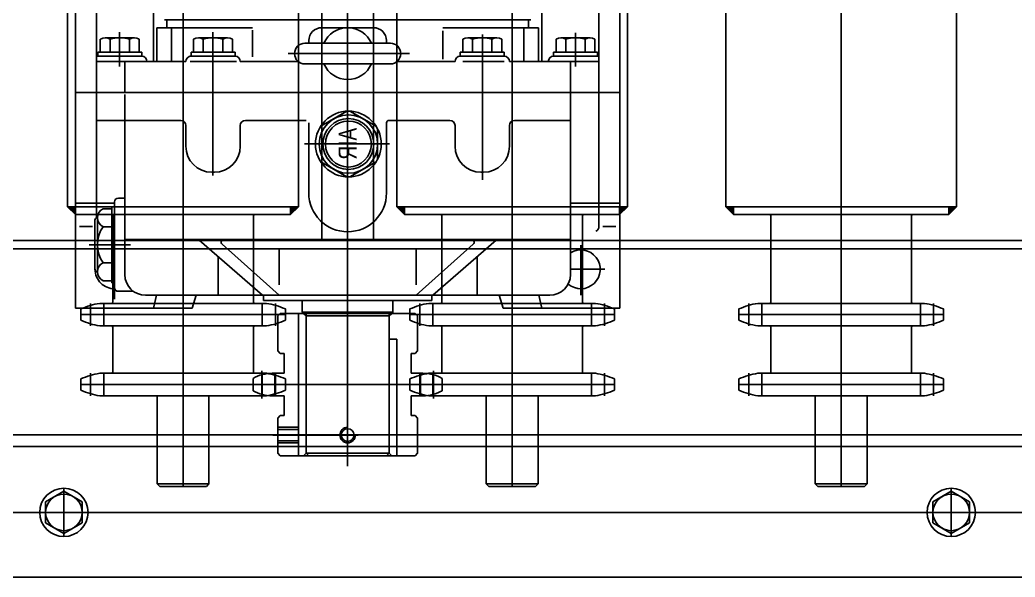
# Model space of a CAD drawing. Header units: millimetres. Extents: x -47382 to 204618, y -51045 to 127155.
# Drawn here: x 137020 to 137404.1, y 21701.9 to 21917.1 of the extents above; entities that cross this region are included whole.
import ezdxf
from ezdxf.enums import TextEntityAlignment as Align

# ---------------------------------------------------------------- set-up
doc = ezdxf.new("R2010")
doc.units = ezdxf.units.MM
doc.header["$LTSCALE"] = 300
doc.header["$MEASUREMENT"] = 0
doc.layers.get('0').update_dxf_attribs({"linetype": 'CONTINUOUS'})
doc.layers.add('A-DETL-PEN8', color=8, linetype='CONTINUOUS')
doc.styles.add('GULIM', font='gulim.ttc')
doc.styles.get("Standard").update_dxf_attribs({"font": ''})
doc.styles.get('Standard').set_extended_font_data('DotumChe')

# ---------------------------------------------------------------- blocks, each defined once
blk = doc.blocks.new('G$CD692945F')
at = {"layer": 'A-DETL-PEN8'}
for points in [[(1403, 1095.09), (1406.05, 1095.09), (1406.05, 1092.09)], [(1492.1, 1095.09), (1489.05, 1095.09), (1489.05, 1092.09)], [(1530, 1095.09), (1533.05, 1095.09), (1533.05, 1092.09)], [(1619.1, 1095.09), (1616.05, 1095.09), (1616.05, 1092.09)], [(1657, 1095.09), (1660.05, 1095.09), (1660.05, 1092.09)], [(1746.1, 1095.09), (1743.05, 1095.09), (1743.05, 1092.09)]]:
    blk.add_hatch(color=256, dxfattribs=at).paths.add_polyline_path(points)
for p, q in [((1447.55, 987.09, 0), (1447.55, 2607.09, 0)), ((1574.55, 987.09, 0), (1574.55, 2607.09, 0)), ((1701.55, 987.09, 0), (1701.55, 2607.09, 0)), ((1501.07, 2582.44, 0), (1501.07, 1082.44, 0)), ((1521.07, 1082.44, 0), (1521.07, 2582.44, 0)), ((1403, 1095.09, 0), (1403, 2569.09, 0)), ((1492.1, 1095.09, 0), (1492.1, 2569.09, 0)), ((1530, 1095.09, 0), (1530, 2569.09, 0)), ((1619.1, 1095.09, 0), (1619.1, 2569.09, 0)), ((1657, 1095.09, 0), (1657, 2569.09, 0)), ((1746.1, 1095.09, 0), (1746.1, 2569.09, 0)), ((1511.07, 1375.95, 0), (1511.07, 994.94, 0)), ((1406.07, 1055.94, 0), (1406.07, 1220.94, 0)), ((1616.07, 1055.94, 0), (1616.07, 1220.94, 0)), ((1414.07, 1128.44, 0), (1414.07, 1186.47, 0)), ((1608.07, 1138.44, 0), (1608.07, 1186.47, 0)), ((1436.07, 1151.24, 0), (1436.07, 1175.32, 0)), ((1586.07, 1151.24, 0), (1586.07, 1175.32, 0)), ((1437.47, 1151.24, 0), (1437.47, 1164.24, 0)), ((1474.38, 1164.24, 0), (1437.47, 1164.24, 0)), ((1440.32, 1167.24, 0), (1511.07, 1167.24, 0)), ((1441.27, 1167.24, 0), (1441.27, 1164.24, 0)), ((1474.38, 1164.24, 0), (1441.27, 1164.24, 0)), ((1443.05, 1151.24, 0), (1443.05, 1164.24, 0)), ((1460.07, 1167.24, 0), (1471.07, 1167.24, 0)), ((1460.07, 1164.24, 0), (1471.07, 1164.24, 0)), ((1511.07, 1164.24, 0), (1501.07, 1164.24, 0)), ((1511.07, 1167.24, 0), (1581.82, 1167.24, 0)), ((1521.07, 1164.24, 0), (1511.07, 1164.24, 0)), ((1547.76, 1164.24, 0), (1580.87, 1164.24, 0)), ((1547.76, 1164.24, 0), (1584.67, 1164.24, 0)), ((1551.07, 1167.24, 0), (1562.07, 1167.24, 0)), ((1551.07, 1164.24, 0), (1562.07, 1164.24, 0)), ((1579.09, 1151.24, 0), (1579.09, 1164.24, 0)), ((1580.87, 1167.24, 0), (1580.87, 1164.24, 0)), ((1584.67, 1151.24, 0), (1584.67, 1164.24, 0)), ((1428.74, 1160.34, 0), (1417.49, 1160.34, 0)), ((1423.07, 1149.24, 0), (1423.07, 1162.47, 0)), ((1464.74, 1160.34, 0), (1453.49, 1160.34, 0)), ((1459.07, 1162.46, 0), (1459.07, 1107.11, 0)), ((1474.38, 1152.97, 0), (1474.38, 1163.31, 0)), ((1547.76, 1152.07, 0), (1547.76, 1163.07, 0)), ((1557.4, 1160.34, 0), (1568.65, 1160.34, 0)), ((1563.07, 1161.58, 0), (1563.07, 1105.47, 0)), ((1593.4, 1160.34, 0), (1604.65, 1160.34, 0)), ((1599.07, 1149.24, 0), (1599.07, 1162.22, 0)), ((1415.61, 1159.76, 0), (1415.61, 1154.84, 0)), ((1419.36, 1159.76, 0), (1419.36, 1154.84, 0)), ((1426.87, 1159.76, 0), (1426.87, 1154.84, 0)), ((1430.62, 1154.84, 0), (1430.62, 1159.76, 0)), ((1451.61, 1159.76, 0), (1451.61, 1154.84, 0)), ((1455.36, 1159.76, 0), (1455.36, 1154.84, 0)), ((1462.87, 1159.76, 0), (1462.87, 1154.84, 0)), ((1466.62, 1154.84, 0), (1466.62, 1159.76, 0)), ((1527.57, 1158.24, 0), (1494.57, 1158.24, 0)), ((1496.07, 1159.24, 0), (1496.07, 1158.24, 0)), ((1526.07, 1159.24, 0), (1526.07, 1158.24, 0)), ((1555.52, 1154.84, 0), (1555.52, 1159.76, 0)), ((1559.27, 1159.76, 0), (1559.27, 1154.84, 0)), ((1566.78, 1159.76, 0), (1566.78, 1154.84, 0)), ((1570.53, 1159.76, 0), (1570.53, 1154.84, 0)), ((1591.52, 1154.84, 0), (1591.52, 1159.76, 0)), ((1595.27, 1159.76, 0), (1595.27, 1154.84, 0)), ((1602.78, 1159.76, 0), (1602.78, 1154.84, 0)), ((1606.53, 1159.76, 0), (1606.53, 1154.84, 0)), ((1431.62, 1153.24, 0), (1414.07, 1153.24, 0)), ((1431.62, 1154.84, 0), (1414.62, 1154.84, 0)), ((1414.62, 1154.84, 0), (1414.62, 1153.24, 0)), ((1431.62, 1153.24, 0), (1431.62, 1154.84, 0)), ((1467.62, 1153.24, 0), (1450.13, 1153.24, 0)), ((1467.62, 1154.84, 0), (1450.62, 1154.84, 0)), ((1450.62, 1154.84, 0), (1450.62, 1153.24, 0)), ((1467.62, 1153.24, 0), (1450.62, 1153.24, 0)), ((1467.62, 1153.24, 0), (1467.62, 1154.84, 0)), ((1488.06, 1154.24, 0), (1535, 1154.24, 0)), ((1554.52, 1153.24, 0), (1554.52, 1154.84, 0)), ((1554.52, 1154.84, 0), (1571.52, 1154.84, 0)), ((1554.52, 1153.24, 0), (1571.52, 1153.24, 0)), ((1554.52, 1153.24, 0), (1571.52, 1153.24, 0)), ((1571.52, 1154.84, 0), (1571.52, 1153.24, 0)), ((1590.52, 1153.24, 0), (1590.52, 1154.84, 0)), ((1590.52, 1154.84, 0), (1607.52, 1154.84, 0)), ((1608.07, 1153.24, 0), (1590.52, 1153.24, 0)), ((1607.52, 1154.84, 0), (1607.52, 1153.24, 0)), ((1448.62, 1151.24, 0), (1414.07, 1151.24, 0)), ((1414.07, 1138.44, 0), (1414.07, 1150.44, 0)), ((1425.07, 1151.24, 0), (1425.07, 1139.24, 0)), ((1468.17, 1151.24, 0), (1450.28, 1151.24, 0)), ((1491.92, 1151.24, 0), (1469.62, 1151.24, 0)), ((1527.57, 1150.24, 0), (1494.57, 1150.24, 0)), ((1530.22, 1151.24, 0), (1552.52, 1151.24, 0)), ((1555.57, 1151.24, 0), (1571.52, 1151.24, 0)), ((1573.52, 1151.24, 0), (1579.09, 1151.24, 0)), ((1579.09, 1151.24, 0), (1608.07, 1151.24, 0)), ((1597.07, 1151.24, 0), (1597.07, 1138.44, 0)), ((1406.07, 1139.24, 0), (1425.07, 1139.24, 0)), ((1425.07, 1139.24, 0), (1511.07, 1139.24, 0)), ((1425.07, 1068.94, 0), (1425.07, 1138.44, 0)), ((1616.07, 1139.24, 0), (1511.07, 1139.24, 0)), ((1597.07, 1068.94, 0), (1597.07, 1138.44, 0)), ((1608.07, 1138.44, 0), (1608.07, 1096.44, 0)), ((1510.75, 1132, 0), (1500.67, 1126.18, 0)), ((1522.04, 1126.18, 0), (1511.96, 1132, 0)), ((1414.07, 1128.44, 0), (1446.62, 1128.44, 0)), ((1414.07, 1128.44, 0), (1414.07, 1096.44, 0)), ((1448.62, 1118.44, 0), (1448.62, 1126.44, 0)), ((1469.62, 1126.44, 0), (1469.62, 1118.44, 0)), ((1471.62, 1128.44, 0), (1495.07, 1128.44, 0)), ((1496.07, 1100.44, 0), (1496.07, 1127.44, 0)), ((1526.07, 1100.44, 0), (1526.07, 1127.44, 0)), ((1550.52, 1128.44, 0), (1527.07, 1128.44, 0)), ((1552.52, 1126.44, 0), (1552.52, 1118.44, 0)), ((1573.52, 1118.44, 0), (1573.52, 1126.44, 0)), ((1597.07, 1128.44, 0), (1575.52, 1128.44, 0)), ((1522.65, 1113.5, 0), (1522.65, 1125.13, 0)), ((1494.45, 1119.44, 0), (1527.28, 1119.44, 0)), ((1500.67, 1112.45, 0), (1510.75, 1106.63, 0)), ((1511.96, 1106.63, 0), (1522.04, 1112.45, 0)), ((1459.62, 1108.44, 0), (1458.62, 1108.44, 0)), ((1562.52, 1108.44, 0), (1563.52, 1108.44, 0)), ((1406.05, 1092.09, 0), (1403, 1095.09, 0)), ((1492.1, 1095.09, 0), (1403, 1095.09, 0)), ((1406.05, 1092.09, 0), (1406.05, 1095.09, 0)), ((1406.07, 1096.44, 0), (1421.07, 1096.44, 0)), ((1414.07, 1090.77, 0), (1414.07, 1097.44, 0)), ((1414.07, 1096.44, 0), (1414.07, 1090.77, 0)), ((1420.07, 1095.11, 0), (1420.07, 1065.78, 0)), ((1420.07, 1095.11, 0), (1421.07, 1095.11, 0)), ((1421.07, 1096.94, 0), (1421.07, 1063.94, 0)), ((1421.07, 1095.11, 0), (1421.07, 1065.78, 0)), ((1422.57, 1098.44, 0), (1425.07, 1098.44, 0)), ((1489.05, 1092.09, 0), (1492.1, 1095.09, 0)), ((1489.05, 1092.09, 0), (1489.05, 1095.09, 0)), ((1533.05, 1092.09, 0), (1530, 1095.09, 0)), ((1619.1, 1095.09, 0), (1530, 1095.09, 0)), ((1533.05, 1092.09, 0), (1533.05, 1095.09, 0)), ((1616.07, 1096.44, 0), (1597.07, 1096.44, 0)), ((1608.07, 1096.44, 0), (1608.07, 1087.46, 0)), ((1616.05, 1092.09, 0), (1619.1, 1095.09, 0)), ((1616.05, 1092.09, 0), (1616.05, 1095.09, 0)), ((1660.05, 1092.09, 0), (1657, 1095.09, 0)), ((1746.1, 1095.09, 0), (1657, 1095.09, 0)), ((1660.05, 1092.09, 0), (1660.05, 1095.09, 0)), ((1743.05, 1092.09, 0), (1746.1, 1095.09, 0)), ((1743.05, 1092.09, 0), (1743.05, 1095.09, 0)), ((1489.05, 1092.09, 0), (1406.05, 1092.09, 0)), ((1420.07, 1094.34, 0), (1416.65, 1094.34, 0)), ((1420.38, 1091.59, 0), (1420.38, 1058.29, 0)), ((1474.72, 1091.59, 0), (1474.72, 1058.29, 0)), ((1616.05, 1092.09, 0), (1533.05, 1092.09, 0)), ((1547.38, 1091.59, 0), (1547.38, 1058.29, 0)), ((1601.72, 1091.59, 0), (1601.72, 1058.29, 0)), ((1743.05, 1092.09, 0), (1660.05, 1092.09, 0)), ((1674.38, 1091.59, 0), (1674.38, 1058.29, 0)), ((1728.72, 1091.59, 0), (1728.72, 1058.29, 0)), ((1412.57, 1087.46, 0), (1407.57, 1087.46, 0)), ((1413.51, 1089.87, 0), (1413.51, 1080.44, 0)), ((1414.51, 1070.02, 0), (1414.51, 1090.87, 0)), ((1416.65, 1087.39, 0), (1420.07, 1087.39, 0)), ((1609.57, 1087.46, 0), (1614.57, 1087.46, 0)), ((2527.55, 1082.09, 0), (401.99, 1082.09, 0)), ((1411.34, 1080.44, 0), (1427.26, 1080.44, 0)), ((1413.51, 1071.02, 0), (1413.51, 1080.44, 0)), ((1421.07, 1082.44, 0), (1421.07, 1059.44, 0)), ((1425.07, 1082.44, 0), (1453.1, 1082.44, 0)), ((1453.1, 1082.44, 0), (1569.04, 1082.44, 0)), ((1453.75, 1082.2, 0), (1478.2, 1060.94, 0)), ((1484.63, 1060.94, 0), (1462.6, 1080.7, 0)), ((1501.07, 1082.44, 0), (1521.07, 1082.44, 0)), ((1537.51, 1060.94, 0), (1559.54, 1080.7, 0)), ((1568.39, 1082.2, 0), (1543.94, 1060.94, 0)), ((1569.04, 1082.44, 0), (1597.07, 1082.44, 0)), ((1601.07, 1080.31, 0), (1601.07, 1060.92, 0)), ((2527.55, 1078.89, 0), (402.23, 1078.89, 0)), ((1461.07, 1075.84, 0), (1461.07, 1060.94, 0)), ((1484.63, 1064.94, 0), (1484.63, 1078.44, 0)), ((1537.51, 1064.94, 0), (1537.51, 1078.44, 0)), ((1561.07, 1075.84, 0), (1561.07, 1060.94, 0)), ((1416.65, 1073.49, 0), (1420.07, 1073.49, 0)), ((1597.07, 1070.94, 0), (1610.33, 1070.94, 0)), ((1420.07, 1066.54, 0), (1416.65, 1066.54, 0)), ((1420.07, 1065.78, 0), (1421.07, 1065.78, 0)), ((1422.57, 1062.44, 0), (1428.41, 1062.44, 0)), ((1433.07, 1060.94, 0), (1561.07, 1060.94, 0)), ((1436.07, 1055.94, 0), (1437.26, 1060.94, 0)), ((1451.07, 1055.94, 0), (1452.57, 1060.94, 0)), ((1589.07, 1060.94, 0), (1461.07, 1060.94, 0)), ((1478.57, 1058.94, 0), (1478.57, 1060.94, 0)), ((1543.57, 1058.94, 0), (1543.57, 1060.94, 0)), ((1571.07, 1055.94, 0), (1569.57, 1060.94, 0)), ((1586.07, 1055.94, 0), (1584.88, 1060.94, 0)), ((1411.88, 1057.79, 0), (1411.88, 1049.09, 0)), ((1415.4, 1057.79, 0), (1479.69, 1057.79, 0)), ((1416.96, 1057.79, 0), (1416.96, 1049.09, 0)), ((1478.14, 1057.79, 0), (1478.14, 1049.09, 0)), ((1478.57, 1058.94, 0), (1543.57, 1058.94, 0)), ((1483.22, 1057.79, 0), (1483.22, 1049.09, 0)), ((1493.57, 1054.44, 0), (1493.57, 1058.94, 0)), ((1511.07, 1056.64, 0), (1511.07, 995.87, 0)), ((1528.57, 1054.44, 0), (1528.57, 1058.94, 0)), ((1538.88, 1057.79, 0), (1538.88, 1049.09, 0)), ((1542.4, 1057.79, 0), (1606.69, 1057.79, 0)), ((1543.96, 1057.79, 0), (1543.96, 1049.09, 0)), ((1605.14, 1057.79, 0), (1605.14, 1049.09, 0)), ((1610.22, 1057.79, 0), (1610.22, 1049.09, 0)), ((1665.88, 1057.79, 0), (1665.88, 1049.09, 0)), ((1669.4, 1057.79, 0), (1733.69, 1057.79, 0)), ((1670.96, 1057.79, 0), (1670.96, 1049.09, 0)), ((1732.14, 1057.79, 0), (1732.14, 1049.09, 0)), ((1737.22, 1057.79, 0), (1737.22, 1049.09, 0)), ((1406.07, 1055.94, 0), (1451.07, 1055.94, 0)), ((1408.05, 1055.62, 0), (1408.05, 1051.27, 0)), ((1408.05, 1053.44, 0), (1487.05, 1053.44, 0)), ((1484.07, 1052.94, 0), (1485.07, 1053.94, 0)), ((1484.07, 1039.44, 0), (1484.07, 1052.94, 0)), ((1485.07, 1053.94, 0), (1511.07, 1053.94, 0)), ((1487.05, 1055.62, 0), (1487.05, 1051.27, 0)), ((1492.07, 998.94, 0), (1492.07, 1053.94, 0)), ((1493.57, 1054.44, 0), (1528.57, 1054.44, 0)), ((1494.07, 1053.94, 0), (1493.57, 1054.44, 0)), ((1494.07, 1053.94, 0), (1528.07, 1053.94, 0)), ((1495.07, 1052.94, 0), (1494.07, 1053.94, 0)), ((1495.07, 1053.94, 0), (1495.07, 999.94, 0)), ((1495.07, 1052.94, 0), (1495.07, 999.94, 0)), ((1495.07, 1052.94, 0), (1511.07, 1052.94, 0)), ((1537.07, 1053.94, 0), (1511.07, 1053.94, 0)), ((1527.07, 1052.94, 0), (1511.07, 1052.94, 0)), ((1527.07, 1053.94, 0), (1527.07, 999.94, 0)), ((1527.07, 1052.94, 0), (1528.07, 1053.94, 0)), ((1527.07, 1052.94, 0), (1527.07, 999.94, 0)), ((1528.07, 1053.94, 0), (1528.57, 1054.44, 0)), ((1535.05, 1055.62, 0), (1535.05, 1051.27, 0)), ((1535.05, 1053.44, 0), (1614.05, 1053.44, 0)), ((1538.07, 1052.94, 0), (1537.07, 1053.94, 0)), ((1538.07, 1039.44, 0), (1538.07, 1052.94, 0)), ((1616.07, 1055.94, 0), (1571.07, 1055.94, 0)), ((1614.05, 1055.62, 0), (1614.05, 1051.27, 0)), ((1662.05, 1055.62, 0), (1662.05, 1051.27, 0)), ((1662.05, 1053.44, 0), (1741.05, 1053.44, 0)), ((1741.05, 1055.62, 0), (1741.05, 1051.27, 0)), ((1415.4, 1049.09, 0), (1479.69, 1049.09, 0)), ((1542.4, 1049.09, 0), (1606.69, 1049.09, 0)), ((1669.4, 1049.09, 0), (1733.69, 1049.09, 0)), ((1420.38, 1031.29, 0), (1420.38, 1048.59, 0)), ((1474.72, 1031.29, 0), (1474.72, 1048.59, 0)), ((1547.38, 1031.29, 0), (1547.38, 1048.59, 0)), ((1601.72, 1031.29, 0), (1601.72, 1048.59, 0)), ((1674.38, 1031.29, 0), (1674.38, 1048.59, 0)), ((1728.72, 1031.29, 0), (1728.72, 1048.59, 0)), ((1527.07, 1043.94, 0), (1530.07, 1043.94, 0)), ((1530.07, 1043.94, 0), (1530.07, 998.94, 0)), ((1485.07, 1038.44, 0), (1484.07, 1039.44, 0)), ((1485.07, 1038.44, 0), (1486.57, 1038.44, 0)), ((1486.57, 1030.79, 0), (1486.57, 1038.44, 0)), ((1535.57, 1030.79, 0), (1535.57, 1038.44, 0)), ((1537.07, 1038.44, 0), (1535.57, 1038.44, 0)), ((1537.07, 1038.44, 0), (1538.07, 1039.44, 0)), ((1411.88, 1022.09, 0), (1411.88, 1030.79, 0)), ((1415.4, 1030.79, 0), (1479.69, 1030.79, 0)), ((1416.96, 1022.09, 0), (1416.96, 1030.79, 0)), ((1477.91, 1031.79, 0), (1477.91, 1021.09, 0)), ((1478.14, 1022.09, 0), (1478.14, 1030.79, 0)), ((1482, 1030.79, 0), (1486.57, 1030.79, 0)), ((1482.98, 1030.79, 0), (1482.98, 1022.09, 0)), ((1483.22, 1022.09, 0), (1483.22, 1030.79, 0)), ((1540.14, 1030.79, 0), (1535.57, 1030.79, 0)), ((1538.88, 1022.09, 0), (1538.88, 1030.79, 0)), ((1539.16, 1030.79, 0), (1539.16, 1022.09, 0)), ((1542.4, 1030.79, 0), (1606.69, 1030.79, 0)), ((1543.96, 1022.09, 0), (1543.96, 1030.79, 0)), ((1544.23, 1031.79, 0), (1544.23, 1021.09, 0)), ((1605.14, 1022.09, 0), (1605.14, 1030.79, 0)), ((1610.22, 1022.09, 0), (1610.22, 1030.79, 0)), ((1665.88, 1022.09, 0), (1665.88, 1030.79, 0)), ((1669.4, 1030.79, 0), (1733.69, 1030.79, 0)), ((1670.96, 1022.09, 0), (1670.96, 1030.79, 0)), ((1732.14, 1022.09, 0), (1732.14, 1030.79, 0)), ((1737.22, 1022.09, 0), (1737.22, 1030.79, 0)), ((1408.05, 1024.27, 0), (1408.05, 1028.62, 0)), ((1408.05, 1026.44, 0), (1487.05, 1026.44, 0)), ((1474.57, 1024.05, 0), (1474.57, 1028.83, 0)), ((1474.57, 1026.44, 0), (1552.08, 1026.44, 0)), ((1487.05, 1024.27, 0), (1487.05, 1028.62, 0)), ((1535.05, 1024.27, 0), (1535.05, 1028.62, 0)), ((1535.05, 1026.44, 0), (1614.05, 1026.44, 0)), ((1547.57, 1024.05, 0), (1547.57, 1028.83, 0)), ((1614.05, 1024.27, 0), (1614.05, 1028.62, 0)), ((1662.05, 1024.27, 0), (1662.05, 1028.62, 0)), ((1662.05, 1026.44, 0), (1741.05, 1026.44, 0)), ((1741.05, 1024.27, 0), (1741.05, 1028.62, 0)), ((1415.4, 1022.09, 0), (1479.69, 1022.09, 0)), ((1437.55, 988.09, 0), (1437.55, 1022.09, 0)), ((1457.55, 988.09, 0), (1457.55, 1022.09, 0)), ((1482, 1022.09, 0), (1486.57, 1022.09, 0)), ((1486.57, 1022.09, 0), (1486.57, 1014.44, 0)), ((1540.14, 1022.09, 0), (1535.57, 1022.09, 0)), ((1535.57, 1022.09, 0), (1535.57, 1014.44, 0)), ((1542.4, 1022.09, 0), (1606.69, 1022.09, 0)), ((1564.55, 988.09, 0), (1564.55, 1022.09, 0)), ((1584.55, 988.09, 0), (1584.55, 1022.09, 0)), ((1669.4, 1022.09, 0), (1733.69, 1022.09, 0)), ((1691.55, 988.09, 0), (1691.55, 1022.09, 0)), ((1711.55, 988.09, 0), (1711.55, 1022.09, 0)), ((1485.07, 1014.44, 0), (1484.07, 1013.44, 0)), ((1485.07, 1014.44, 0), (1486.57, 1014.44, 0)), ((1537.07, 1014.44, 0), (1535.57, 1014.44, 0)), ((1537.07, 1014.44, 0), (1538.07, 1013.44, 0)), ((1484.07, 1013.44, 0), (1484.07, 999.94, 0)), ((1511.07, 1010.94, 0), (1511.07, 1002.94, 0)), ((1538.07, 1013.44, 0), (1538.07, 999.94, 0)), ((2527.55, 1007.09, 0), (275.55, 1007.09, 0)), ((1482.17, 1006.94, 0), (1511.07, 1006.94, 0)), ((1484.07, 1009.94, 0), (1492.07, 1009.94, 0)), ((1484.07, 1009.14, 0), (1492.07, 1009.14, 0)), ((1507.07, 1006.94, 0), (1515.07, 1006.94, 0)), ((2527.55, 1002.59, 0), (275.55, 1002.59, 0)), ((1484.07, 1004.74, 0), (1492.07, 1004.74, 0)), ((1484.07, 1003.94, 0), (1492.07, 1003.94, 0)), ((1484.07, 999.94, 0), (1485.07, 998.94, 0)), ((1485.07, 998.94, 0), (1511.07, 998.94, 0)), ((1495.07, 999.94, 0), (1494.07, 998.94, 0)), ((1495.07, 999.94, 0), (1527.07, 999.94, 0)), ((1495.07, 999.94, 0), (1496.07, 998.94, 0)), ((1495.07, 999.94, 0), (1511.07, 999.94, 0)), ((1496.07, 998.94, 0), (1530.07, 998.94, 0)), ((1527.07, 999.94, 0), (1511.07, 999.94, 0)), ((1537.07, 998.94, 0), (1511.07, 998.94, 0)), ((1526.07, 998.94, 0), (1527.07, 999.94, 0)), ((1527.07, 999.94, 0), (1528.07, 998.94, 0)), ((1538.07, 999.94, 0), (1537.07, 998.94, 0)), ((1437.55, 988.09, 0), (1457.55, 988.09, 0)), ((1438.55, 987.09, 0), (1437.55, 988.09, 0)), ((1456.55, 987.09, 0), (1457.55, 988.09, 0)), ((1564.55, 988.09, 0), (1584.55, 988.09, 0)), ((1565.55, 987.09, 0), (1564.55, 988.09, 0)), ((1583.55, 987.09, 0), (1584.55, 988.09, 0)), ((1691.55, 988.09, 0), (1711.55, 988.09, 0)), ((1692.55, 987.09, 0), (1691.55, 988.09, 0)), ((1710.55, 987.09, 0), (1711.55, 988.09, 0)), ((1401.55, 985.25, 0), (1394.48, 981.17, 0)), ((1401.55, 967.77, 0), (1401.55, 986.42, 0)), ((1408.61, 981.17, 0), (1401.55, 985.25, 0)), ((1438.55, 987.09, 0), (1456.55, 987.09, 0)), ((1565.55, 987.09, 0), (1583.55, 987.09, 0)), ((1692.55, 987.09, 0), (1710.55, 987.09, 0)), ((1736.98, 981.17, 0), (1744.05, 985.25, 0)), ((1744.05, 967.77, 0), (1744.05, 986.42, 0)), ((1744.05, 985.25, 0), (1751.11, 981.17, 0)), ((1394.48, 981.17, 0), (1394.48, 973.01, 0)), ((1408.61, 973.01, 0), (1408.61, 981.17, 0)), ((1736.98, 973.01, 0), (1736.98, 981.17, 0)), ((1751.11, 981.17, 0), (1751.11, 973.01, 0)), ((2527.55, 977.09, 0), (275.55, 977.09, 0)), ((1394.48, 973.01, 0), (1401.55, 968.94, 0)), ((1401.55, 968.94, 0), (1408.61, 973.01, 0)), ((1744.05, 968.94, 0), (1736.98, 973.01, 0)), ((1751.11, 973.01, 0), (1744.05, 968.94, 0)), ((2527.55, 952.09, 0), (275.55, 952.09, 0)), ((2527.55, 952.09, 0), (275.55, 952.09, 0))]:
    blk.add_line(p, q, dxfattribs=at)
for centre, radius in [((1511.36, 1119.31, 0), 12.7), ((1511.36, 1119.31, 0), 11.29), ((1511.36, 1119.31, 0), 9.81), ((1511.36, 1119.31, 0), 8.87), ((1511.07, 1006.94, 0), 2.46), ((1401.55, 977.09, 0), 9.32), ((1401.55, 977.09, 0), 7.07), ((1744.05, 977.09, 0), 9.32), ((1744.05, 977.09, 0), 7.07)]:
    blk.add_circle(centre, radius, dxfattribs=at)
for centre, radius, start, end in [((1501.07, 1159.24, 0), 5, 90, 180), ((1511.07, 1154.24, 0), 10, 23.5782, 156.4218), ((1521.07, 1159.24, 0), 5, 0, 90), ((1417.49, 1157.02, 0), 3.32, 55.6158, 124.3842), ((1423.12, 1147.93, 0), 12.42, 72.412, 107.588), ((1428.74, 1157.02, 0), 3.32, 55.6158, 124.3842), ((1453.49, 1157.02, 0), 3.32, 55.6158, 124.3842), ((1459.12, 1147.93, 0), 12.42, 72.412, 107.588), ((1464.74, 1157.02, 0), 3.32, 55.6158, 124.3842), ((1557.4, 1157.02, 0), 3.32, 55.6158, 124.3842), ((1563.02, 1147.93, 0), 12.42, 72.412, 107.588), ((1568.65, 1157.02, 0), 3.32, 55.6158, 124.3842), ((1593.4, 1157.02, 0), 3.32, 55.6158, 124.3842), ((1599.02, 1147.93, 0), 12.42, 72.412, 107.588), ((1604.65, 1157.02, 0), 3.32, 55.6158, 124.3842), ((1494.57, 1154.24, 0), 4, 90, 270), ((1527.57, 1154.24, 0), 4, 270, 90), ((1431.62, 1151.24, 0), 2, 0, 90), ((1450.62, 1151.24, 0), 2, 90, 180), ((1467.62, 1151.24, 0), 2, 0, 90), ((1554.52, 1151.24, 0), 2, 90, 180), ((1571.52, 1151.24, 0), 2, 0, 90), ((1590.52, 1151.24, 0), 2, 90, 180), ((1511.07, 1154.24, 0), 10, 203.5782, 336.4218), ((1446.62, 1126.44, 0), 2, 0, 90), ((1471.62, 1126.44, 0), 2, 90, 180), ((1527.07, 1127.44, 0), 1, 90, 180), ((1550.52, 1126.44, 0), 2, 0, 90), ((1575.52, 1126.44, 0), 2, 90, 180), ((1458.62, 1118.44, 0), 10, 180, 270), ((1459.62, 1118.44, 0), 10, 270, 0), ((1562.52, 1118.44, 0), 10, 180, 270), ((1563.52, 1118.44, 0), 10, 270, 0), ((1511.07, 1100.44, 0), 15, 180, 0), ((1422.57, 1096.94, 0), 1.5, 90, 180), ((1418.4, 1090.87, 0), 3.89, 116.7657, 243.2343), ((1419.88, 1091.59, 0), 0.5, 0, 90), ((1475.22, 1091.59, 0), 0.5, 90, 180), ((1546.88, 1091.59, 0), 0.5, 0, 90), ((1602.22, 1091.59, 0), 0.5, 90, 180), ((1673.88, 1091.59, 0), 0.5, 0, 90), ((1729.22, 1091.59, 0), 0.5, 90, 180), ((1414.51, 1089.87, 0), 1, 90, 180), ((1426.87, 1080.44, 0), 12.36, 145.7824, 214.2176), ((1606.07, 1087.46, 0), 2, 295.3127, 0), ((1453.1, 1081.44, 0), 1, 48.9966, 90), ((1463.26, 1081.44, 0), 1, 90, 228.1212), ((1558.88, 1081.44, 0), 1, 311.8788, 90), ((1569.04, 1081.44, 0), 1, 90, 131.0034), ((1601.07, 1070.94, 0), 7.5, 229.2371, 122.231), ((1418.4, 1070.02, 0), 3.89, 116.7657, 243.2343), ((1414.51, 1071.02, 0), 1, 180, 270), ((1421.07, 1070.94, 0), 7.5, 180, 270.6541), ((1433.07, 1068.94, 0), 8, 180, 270), ((1589.07, 1068.94, 0), 8, 270, 0), ((1422.57, 1063.94, 0), 1.5, 180, 270), ((1419.69, 1029.77, 0), 28.35, 98.7025, 114.2476), ((1419.88, 1058.29, 0), 0.5, 270, 0), ((1475.22, 1058.29, 0), 0.5, 180, 270), ((1475.4, 1029.77, 0), 28.35, 65.7524, 81.2975), ((1546.69, 1029.77, 0), 28.35, 98.7025, 114.2476), ((1546.88, 1058.29, 0), 0.5, 270, 0), ((1602.22, 1058.29, 0), 0.5, 180, 270), ((1602.4, 1029.77, 0), 28.35, 65.7524, 81.2975), ((1673.69, 1029.77, 0), 28.35, 98.7025, 114.2476), ((1673.88, 1058.29, 0), 0.5, 270, 0), ((1729.22, 1058.29, 0), 0.5, 180, 270), ((1729.4, 1029.77, 0), 28.35, 65.7524, 81.2975), ((1419.69, 1077.12, 0), 28.35, 245.7524, 261.2975), ((1419.88, 1048.59, 0), 0.5, 0, 90), ((1475.22, 1048.59, 0), 0.5, 90, 180), ((1475.4, 1077.12, 0), 28.35, 278.7025, 294.2476), ((1546.69, 1077.12, 0), 28.35, 245.7524, 261.2975), ((1546.88, 1048.59, 0), 0.5, 0, 90), ((1602.22, 1048.59, 0), 0.5, 90, 180), ((1602.4, 1077.12, 0), 28.35, 278.7025, 294.2476), ((1673.69, 1077.12, 0), 28.35, 245.7524, 261.2975), ((1673.88, 1048.59, 0), 0.5, 0, 90), ((1729.22, 1048.59, 0), 0.5, 90, 180), ((1729.4, 1077.12, 0), 28.35, 278.7025, 294.2476), ((1419.69, 1002.77, 0), 28.35, 98.7025, 114.2476), ((1419.88, 1031.29, 0), 0.5, 270, 0), ((1482.01, 1015.69, 0), 15.1, 90.0268, 119.5159), ((1475.22, 1031.29, 0), 0.5, 180, 270), ((1475.4, 1002.77, 0), 28.35, 65.7524, 81.2975), ((1546.69, 1002.77, 0), 28.35, 98.7025, 114.2476), ((1540.13, 1015.69, 0), 15.1, 60.4841, 89.9732), ((1546.88, 1031.29, 0), 0.5, 270, 0), ((1602.22, 1031.29, 0), 0.5, 180, 270), ((1602.4, 1002.77, 0), 28.35, 65.7524, 81.2975), ((1673.69, 1002.77, 0), 28.35, 98.7025, 114.2476), ((1673.88, 1031.29, 0), 0.5, 270, 0), ((1729.22, 1031.29, 0), 0.5, 180, 270), ((1729.4, 1002.77, 0), 28.35, 65.7524, 81.2975), ((1419.69, 1050.12, 0), 28.35, 245.7524, 261.2975), ((1482.01, 1037.2, 0), 15.1, 240.4841, 269.9732), ((1475.4, 1050.12, 0), 28.35, 278.7025, 294.2476), ((1546.69, 1050.12, 0), 28.35, 245.7524, 261.2975), ((1540.13, 1037.2, 0), 15.1, 270.0268, 299.5159), ((1602.4, 1050.12, 0), 28.35, 278.7025, 294.2476), ((1673.69, 1050.12, 0), 28.35, 245.7524, 261.2975), ((1729.4, 1050.12, 0), 28.35, 278.7025, 294.2476), ((1511.07, 1006.94, 0), 3, 90, 0)]:
    blk.add_arc(centre, radius, start, end, dxfattribs=at)
at = {"layer": 'A-DETL-PEN8', "style": 'GULIM', "text_generation_flag": 4, "width": 0.8}
blk.add_text('AIR', height=7.056, rotation=270, dxfattribs=at).set_placement((1511.07, 1119.44, 0), align=Align.MIDDLE)
at = {"layer": 'A-DETL-PEN8', "text_generation_flag": 4, "flags": 1}
for tag, p in [('QTY', (3697.93, 3085.6, 0)), ('USER5', (3697.93, 3084.6, 0)), ('USER4', (3697.93, 3083.6, 0)), ('USER3', (3697.93, 3082.6, 0)), ('USER2', (3697.93, 3081.6, 0)), ('USER1', (3697.93, 3080.6, 0)), ('REMARK', (3697.93, 3079.6, 0)), ('MAKER', (3697.93, 3078.6, 0)), ('PRICE', (3697.93, 3077.6, 0)), ('WEIGHT', (3697.93, 3076.6, 0)), ('MATERIAL', (3697.93, 3075.6, 0)), ('SPEC', (3697.93, 3074.6, 0)), ('ENAME', (3697.93, 3073.6, 0)), ('NAME', (3697.93, 3072.6, 0))]:
    blk.add_attdef(tag, p, '', height=0.25, dxfattribs=at)

msp = doc.modelspace()

# ---------------------------------------------------------------- block references
msp.add_blockref('G$CD692945F', (135635.4, 20749.85))

doc.saveas('drawing.dxf')
